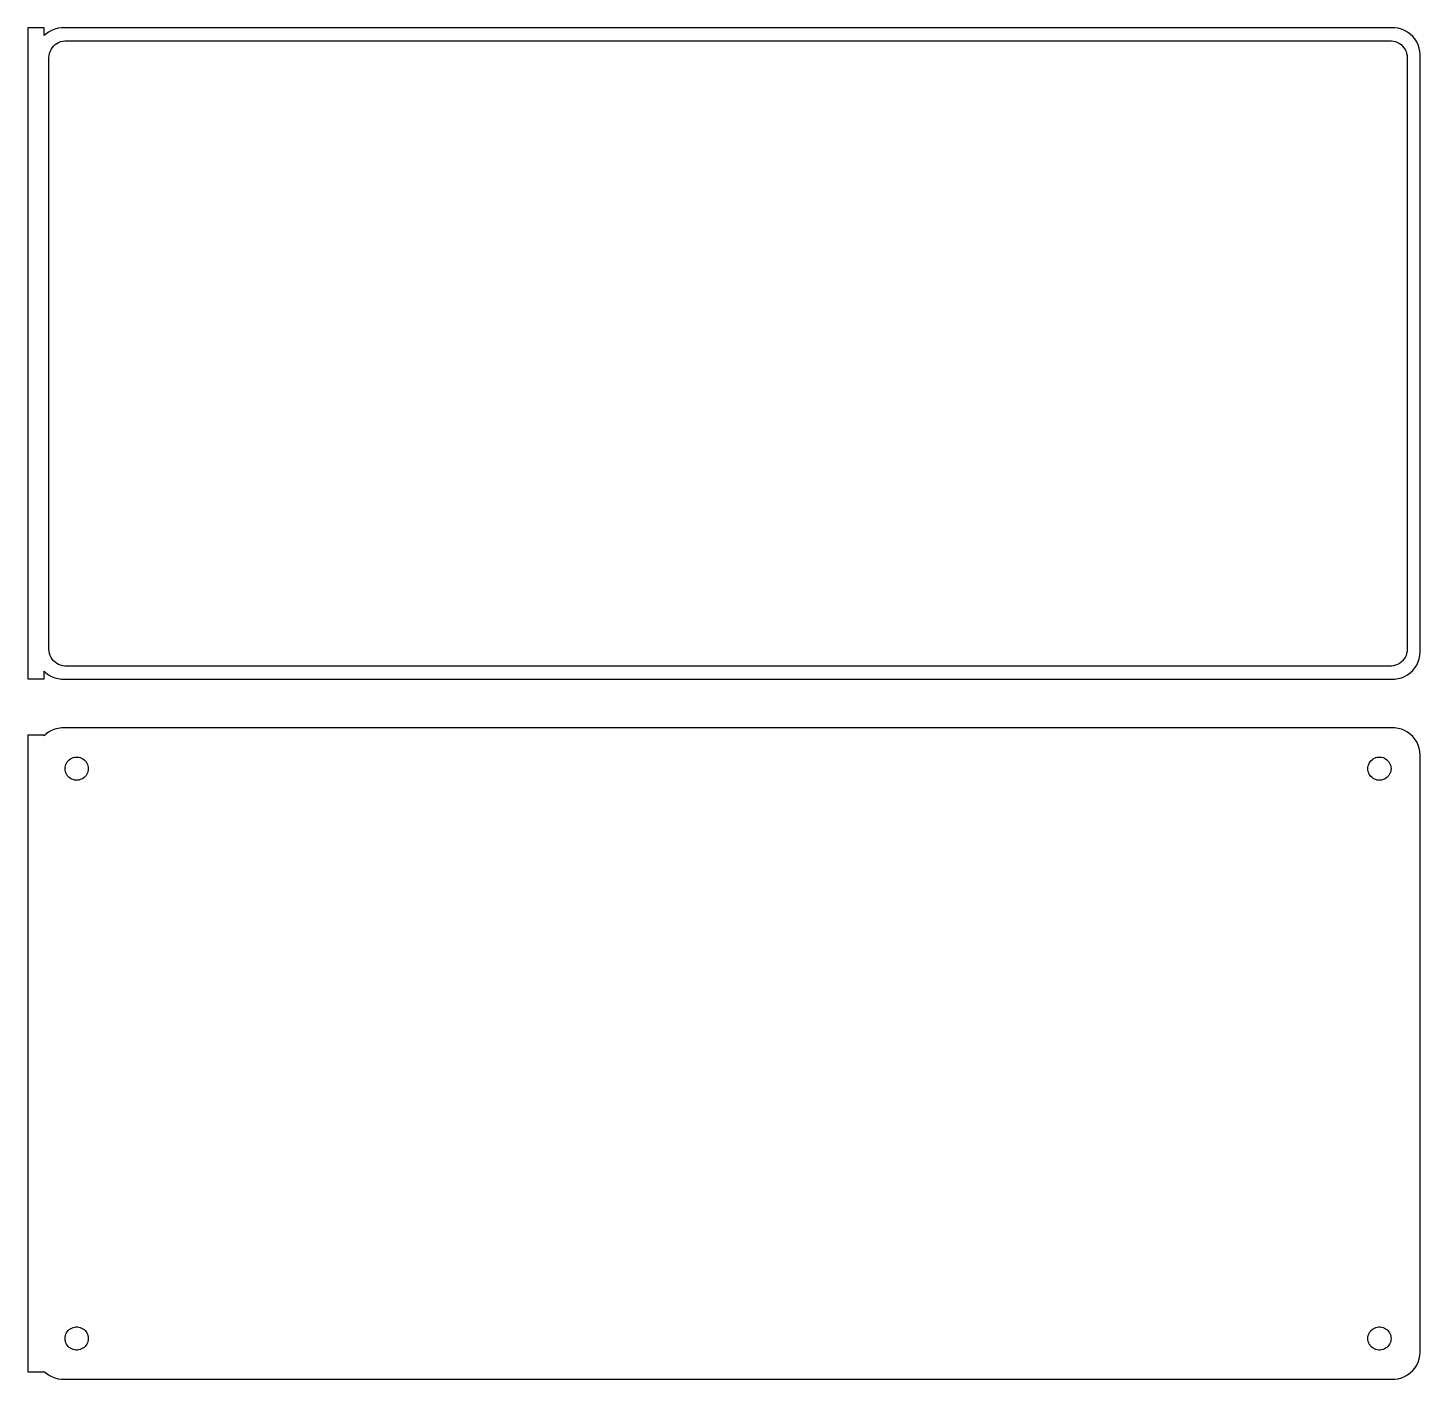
# Model space of a CAD drawing. Header units: metres. Extents: x -129 to 128, y 198 to 447.
import ezdxf

# ---------------------------------------------------------------- set-up
doc = ezdxf.new("R2010")
doc.units = ezdxf.units.M

msp = doc.modelspace()

# ---------------------------------------------------------------- linework, layer by layer
for p, q in [((-126, 446.979), (-129, 446.979)), ((-129, 446.979), (-129, 327.021)), ((-126, 445.559), (-126, 446.979)), ((-124.629, 446.524), (-125.179, 446.222)), ((-124.045, 446.755), (-124.629, 446.524)), ((-123.437, 446.911), (-124.045, 446.755)), ((-122.814, 446.99), (-123.437, 446.911)), ((122.814, 446.99), (-122.814, 446.99)), ((123.437, 446.911), (122.814, 446.99)), ((124.045, 446.755), (123.437, 446.911)), ((124.629, 446.524), (124.045, 446.755)), ((125.179, 446.222), (124.629, 446.524)), ((-125.687, 445.853), (-126, 445.559)), ((-125.179, 446.222), (-125.687, 445.853)), ((-124.269, 443.631), (-123.984, 443.899)), ((-123.984, 443.899), (-123.668, 444.128)), ((-123.668, 444.128), (-123.325, 444.317)), ((-123.325, 444.317), (-122.962, 444.461)), ((-122.962, 444.461), (-122.583, 444.558)), ((-122.583, 444.558), (-122.195, 444.607)), ((-122.195, 444.607), (122.195, 444.607)), ((122.195, 444.607), (122.583, 444.558)), ((122.583, 444.558), (122.962, 444.461)), ((122.962, 444.461), (123.325, 444.317)), ((123.325, 444.317), (123.668, 444.128)), ((123.668, 444.128), (123.984, 443.899)), ((123.984, 443.899), (124.269, 443.631)), ((125.687, 445.853), (125.179, 446.222)), ((126.145, 445.423), (125.687, 445.853)), ((126.545, 444.939), (126.145, 445.423)), ((126.882, 444.409), (126.545, 444.939)), ((127.149, 443.841), (126.882, 444.409)), ((127.343, 443.243), (127.149, 443.841)), ((-125.113, 441.5), (-125.088, 441.89)), ((-125.113, 332.5), (-125.113, 441.5)), ((-125.088, 441.89), (-125.015, 442.274)), ((-125.015, 442.274), (-124.894, 442.646)), ((-124.894, 442.646), (-124.728, 443)), ((-124.728, 443), (-124.518, 443.33)), ((-124.518, 443.33), (-124.269, 443.631)), ((124.269, 443.631), (124.518, 443.33)), ((124.518, 443.33), (124.728, 443)), ((124.728, 443), (124.894, 442.646)), ((124.894, 442.646), (125.015, 442.274)), ((125.015, 442.274), (125.088, 441.89)), ((125.088, 441.89), (125.113, 441.5)), ((125.113, 441.5), (125.113, 332.5)), ((127.461, 442.627), (127.343, 443.243)), ((127.5, 442), (127.461, 442.627)), ((127.5, 332), (127.5, 442)), ((-125.088, 332.11), (-125.113, 332.5)), ((-125.015, 331.726), (-125.088, 332.11)), ((-124.894, 331.354), (-125.015, 331.726)), ((-124.728, 331), (-124.894, 331.354)), ((-124.518, 330.67), (-124.728, 331)), ((124.728, 331), (124.518, 330.67)), ((124.894, 331.354), (124.728, 331)), ((125.015, 331.726), (124.894, 331.354)), ((125.088, 332.11), (125.015, 331.726)), ((125.113, 332.5), (125.088, 332.11)), ((127.343, 330.757), (127.461, 331.373)), ((127.461, 331.373), (127.5, 332)), ((-126, 327.021), (-126, 328.441)), ((-126, 328.441), (-125.687, 328.147)), ((-124.269, 330.369), (-124.518, 330.67)), ((-123.984, 330.101), (-124.269, 330.369)), ((-123.668, 329.872), (-123.984, 330.101)), ((-123.325, 329.683), (-123.668, 329.872)), ((-122.962, 329.539), (-123.325, 329.683)), ((-122.583, 329.442), (-122.962, 329.539)), ((-122.195, 329.393), (-122.583, 329.442)), ((122.195, 329.393), (-122.195, 329.393)), ((122.583, 329.442), (122.195, 329.393)), ((122.962, 329.539), (122.583, 329.442)), ((123.325, 329.683), (122.962, 329.539)), ((123.668, 329.872), (123.325, 329.683)), ((123.984, 330.101), (123.668, 329.872)), ((124.269, 330.369), (123.984, 330.101)), ((124.518, 330.67), (124.269, 330.369)), ((125.687, 328.147), (126.145, 328.577)), ((126.145, 328.577), (126.545, 329.061)), ((126.545, 329.061), (126.882, 329.591)), ((126.882, 329.591), (127.149, 330.159)), ((127.149, 330.159), (127.343, 330.757)), ((-129, 327.021), (-126, 327.021)), ((-125.687, 328.147), (-125.179, 327.778)), ((-125.179, 327.778), (-124.629, 327.476)), ((-124.629, 327.476), (-124.045, 327.245)), ((-124.045, 327.245), (-123.437, 327.089)), ((-123.437, 327.089), (-122.814, 327.01)), ((-122.814, 327.01), (122.814, 327.01)), ((122.814, 327.01), (123.437, 327.089)), ((123.437, 327.089), (124.045, 327.245)), ((124.045, 327.245), (124.629, 327.476)), ((124.629, 327.476), (125.179, 327.778)), ((125.179, 327.778), (125.687, 328.147)), ((-126, 316.653), (-129, 316.653)), ((-129, 316.653), (-129, 199.347)), ((-125.687, 316.853), (-126, 316.559)), ((-126, 316.559), (-126, 316.653)), ((-125.179, 317.222), (-125.687, 316.853)), ((-124.629, 317.524), (-125.179, 317.222)), ((-124.045, 317.755), (-124.629, 317.524)), ((-123.437, 317.911), (-124.045, 317.755)), ((-122.814, 317.99), (-123.437, 317.911)), ((122.814, 317.99), (-122.814, 317.99)), ((123.437, 317.911), (122.814, 317.99)), ((124.045, 317.755), (123.437, 317.911)), ((124.629, 317.524), (124.045, 317.755)), ((125.179, 317.222), (124.629, 317.524)), ((125.687, 316.853), (125.179, 317.222)), ((126.145, 316.423), (125.687, 316.853)), ((126.545, 315.939), (126.145, 316.423)), ((126.882, 315.409), (126.545, 315.939)), ((127.149, 314.841), (126.882, 315.409)), ((127.343, 314.243), (127.149, 314.841)), ((127.461, 313.627), (127.343, 314.243)), ((127.5, 313), (127.461, 313.627)), ((127.5, 203), (127.5, 313)), ((-122.135, 310.5), (-122.118, 310.768)), ((-122.118, 310.232), (-122.135, 310.5)), ((-122.118, 310.768), (-122.068, 311.031)), ((-122.068, 311.031), (-121.985, 311.286)), ((-121.985, 311.286), (-121.871, 311.529)), ((-121.871, 311.529), (-121.727, 311.755)), ((-121.727, 311.755), (-121.557, 311.962)), ((-121.557, 311.962), (-121.361, 312.145)), ((-121.361, 312.145), (-121.144, 312.303)), ((-121.144, 312.303), (-120.909, 312.432)), ((-120.909, 312.432), (-120.66, 312.531)), ((-120.66, 312.531), (-120.4, 312.597)), ((-120.4, 312.597), (-120.134, 312.631)), ((-120.134, 312.631), (-119.866, 312.631)), ((-119.866, 312.631), (-119.6, 312.597)), ((-119.6, 312.597), (-119.34, 312.531)), ((-119.34, 312.531), (-119.091, 312.432)), ((-119.091, 312.432), (-118.856, 312.303)), ((-118.856, 312.303), (-118.639, 312.145)), ((-118.639, 312.145), (-118.443, 311.962)), ((-118.443, 311.962), (-118.273, 311.755)), ((-118.273, 311.755), (-118.129, 311.529)), ((-118.129, 311.529), (-118.015, 311.286)), ((-118.015, 311.286), (-117.932, 311.031)), ((-117.932, 311.031), (-117.882, 310.768)), ((-117.882, 310.768), (-117.865, 310.5)), ((-117.865, 310.5), (-117.882, 310.232)), ((117.865, 310.5), (117.882, 310.768)), ((117.882, 310.232), (117.865, 310.5)), ((117.882, 310.768), (117.932, 311.031)), ((117.932, 311.031), (118.015, 311.286)), ((118.015, 311.286), (118.129, 311.529)), ((118.129, 311.529), (118.273, 311.755)), ((118.273, 311.755), (118.443, 311.962)), ((118.443, 311.962), (118.639, 312.145)), ((118.639, 312.145), (118.856, 312.303)), ((118.856, 312.303), (119.091, 312.432)), ((119.091, 312.432), (119.34, 312.531)), ((119.34, 312.531), (119.6, 312.597)), ((119.6, 312.597), (119.866, 312.631)), ((119.866, 312.631), (120.134, 312.631)), ((120.134, 312.631), (120.4, 312.597)), ((120.4, 312.597), (120.66, 312.531)), ((120.66, 312.531), (120.909, 312.432)), ((120.909, 312.432), (121.144, 312.303)), ((121.144, 312.303), (121.361, 312.145)), ((121.361, 312.145), (121.557, 311.962)), ((121.557, 311.962), (121.727, 311.755)), ((121.727, 311.755), (121.871, 311.529)), ((121.871, 311.529), (121.985, 311.286)), ((121.985, 311.286), (122.068, 311.031)), ((122.068, 311.031), (122.118, 310.768)), ((122.118, 310.768), (122.135, 310.5)), ((122.135, 310.5), (122.118, 310.232)), ((-122.068, 309.969), (-122.118, 310.232)), ((-121.985, 309.714), (-122.068, 309.969)), ((-121.871, 309.471), (-121.985, 309.714)), ((-121.727, 309.245), (-121.871, 309.471)), ((-121.557, 309.038), (-121.727, 309.245)), ((-121.361, 308.855), (-121.557, 309.038)), ((-121.144, 308.697), (-121.361, 308.855)), ((-120.909, 308.568), (-121.144, 308.697)), ((-120.66, 308.469), (-120.909, 308.568)), ((-120.4, 308.403), (-120.66, 308.469)), ((-120.134, 308.369), (-120.4, 308.403)), ((-119.866, 308.369), (-120.134, 308.369)), ((-119.6, 308.403), (-119.866, 308.369)), ((-119.34, 308.469), (-119.6, 308.403)), ((-119.091, 308.568), (-119.34, 308.469)), ((-118.856, 308.697), (-119.091, 308.568)), ((-118.639, 308.855), (-118.856, 308.697)), ((-118.443, 309.038), (-118.639, 308.855)), ((-118.273, 309.245), (-118.443, 309.038)), ((-118.129, 309.471), (-118.273, 309.245)), ((-118.015, 309.714), (-118.129, 309.471)), ((-117.932, 309.969), (-118.015, 309.714)), ((-117.882, 310.232), (-117.932, 309.969)), ((117.932, 309.969), (117.882, 310.232)), ((118.015, 309.714), (117.932, 309.969)), ((118.129, 309.471), (118.015, 309.714)), ((118.273, 309.245), (118.129, 309.471)), ((118.443, 309.038), (118.273, 309.245)), ((118.639, 308.855), (118.443, 309.038)), ((118.856, 308.697), (118.639, 308.855)), ((119.091, 308.568), (118.856, 308.697)), ((119.34, 308.469), (119.091, 308.568)), ((119.6, 308.403), (119.34, 308.469)), ((119.866, 308.369), (119.6, 308.403)), ((120.134, 308.369), (119.866, 308.369)), ((120.4, 308.403), (120.134, 308.369)), ((120.66, 308.469), (120.4, 308.403)), ((120.909, 308.568), (120.66, 308.469)), ((121.144, 308.697), (120.909, 308.568)), ((121.361, 308.855), (121.144, 308.697)), ((121.557, 309.038), (121.361, 308.855)), ((121.727, 309.245), (121.557, 309.038)), ((121.871, 309.471), (121.727, 309.245)), ((121.985, 309.714), (121.871, 309.471)), ((122.068, 309.969), (121.985, 309.714)), ((122.118, 310.232), (122.068, 309.969)), ((-122.135, 205.5), (-122.118, 205.768)), ((-122.118, 205.232), (-122.135, 205.5)), ((-122.118, 205.768), (-122.068, 206.031)), ((-122.068, 204.969), (-122.118, 205.232)), ((-122.068, 206.031), (-121.985, 206.286)), ((-121.985, 206.286), (-121.871, 206.529)), ((-121.871, 206.529), (-121.727, 206.755)), ((-121.727, 206.755), (-121.557, 206.962)), ((-121.557, 206.962), (-121.361, 207.145)), ((-121.361, 207.145), (-121.144, 207.303)), ((-121.144, 207.303), (-120.909, 207.432)), ((-120.909, 207.432), (-120.66, 207.531)), ((-120.66, 207.531), (-120.4, 207.597)), ((-120.4, 207.597), (-120.134, 207.631)), ((-120.134, 207.631), (-119.866, 207.631)), ((-119.866, 207.631), (-119.6, 207.597)), ((-119.6, 207.597), (-119.34, 207.531)), ((-119.34, 207.531), (-119.091, 207.432)), ((-119.091, 207.432), (-118.856, 207.303)), ((-118.856, 207.303), (-118.639, 207.145)), ((-118.639, 207.145), (-118.443, 206.962)), ((-118.443, 206.962), (-118.273, 206.755)), ((-118.273, 206.755), (-118.129, 206.529)), ((-118.129, 206.529), (-118.015, 206.286)), ((-118.015, 206.286), (-117.932, 206.031)), ((-117.932, 206.031), (-117.882, 205.768)), ((-117.882, 205.232), (-117.932, 204.969)), ((-117.882, 205.768), (-117.865, 205.5)), ((-117.865, 205.5), (-117.882, 205.232)), ((117.865, 205.5), (117.882, 205.768)), ((117.882, 205.232), (117.865, 205.5)), ((117.882, 205.768), (117.932, 206.031)), ((117.932, 204.969), (117.882, 205.232)), ((117.932, 206.031), (118.015, 206.286)), ((118.015, 206.286), (118.129, 206.529)), ((118.129, 206.529), (118.273, 206.755)), ((118.273, 206.755), (118.443, 206.962)), ((118.443, 206.962), (118.639, 207.145)), ((118.639, 207.145), (118.856, 207.303)), ((118.856, 207.303), (119.091, 207.432)), ((119.091, 207.432), (119.34, 207.531)), ((119.34, 207.531), (119.6, 207.597)), ((119.6, 207.597), (119.866, 207.631)), ((119.866, 207.631), (120.134, 207.631)), ((120.134, 207.631), (120.4, 207.597)), ((120.4, 207.597), (120.66, 207.531)), ((120.66, 207.531), (120.909, 207.432)), ((120.909, 207.432), (121.144, 207.303)), ((121.144, 207.303), (121.361, 207.145)), ((121.361, 207.145), (121.557, 206.962)), ((121.557, 206.962), (121.727, 206.755)), ((121.727, 206.755), (121.871, 206.529)), ((121.871, 206.529), (121.985, 206.286)), ((121.985, 206.286), (122.068, 206.031)), ((122.068, 206.031), (122.118, 205.768)), ((122.118, 205.232), (122.068, 204.969)), ((122.118, 205.768), (122.135, 205.5)), ((122.135, 205.5), (122.118, 205.232)), ((-121.985, 204.714), (-122.068, 204.969)), ((-121.871, 204.471), (-121.985, 204.714)), ((-121.727, 204.245), (-121.871, 204.471)), ((-121.557, 204.038), (-121.727, 204.245)), ((-121.361, 203.855), (-121.557, 204.038)), ((-121.144, 203.697), (-121.361, 203.855)), ((-120.909, 203.568), (-121.144, 203.697)), ((-120.66, 203.469), (-120.909, 203.568)), ((-120.4, 203.403), (-120.66, 203.469)), ((-120.134, 203.369), (-120.4, 203.403)), ((-119.866, 203.369), (-120.134, 203.369)), ((-119.6, 203.403), (-119.866, 203.369)), ((-119.34, 203.469), (-119.6, 203.403)), ((-119.091, 203.568), (-119.34, 203.469)), ((-118.856, 203.697), (-119.091, 203.568)), ((-118.639, 203.855), (-118.856, 203.697)), ((-118.443, 204.038), (-118.639, 203.855)), ((-118.273, 204.245), (-118.443, 204.038)), ((-118.129, 204.471), (-118.273, 204.245)), ((-118.015, 204.714), (-118.129, 204.471)), ((-117.932, 204.969), (-118.015, 204.714)), ((118.015, 204.714), (117.932, 204.969)), ((118.129, 204.471), (118.015, 204.714)), ((118.273, 204.245), (118.129, 204.471)), ((118.443, 204.038), (118.273, 204.245)), ((118.639, 203.855), (118.443, 204.038)), ((118.856, 203.697), (118.639, 203.855)), ((119.091, 203.568), (118.856, 203.697)), ((119.34, 203.469), (119.091, 203.568)), ((119.6, 203.403), (119.34, 203.469)), ((119.866, 203.369), (119.6, 203.403)), ((120.134, 203.369), (119.866, 203.369)), ((120.4, 203.403), (120.134, 203.369)), ((120.66, 203.469), (120.4, 203.403)), ((120.909, 203.568), (120.66, 203.469)), ((121.144, 203.697), (120.909, 203.568)), ((121.361, 203.855), (121.144, 203.697)), ((121.557, 204.038), (121.361, 203.855)), ((121.727, 204.245), (121.557, 204.038)), ((121.871, 204.471), (121.727, 204.245)), ((121.985, 204.714), (121.871, 204.471)), ((122.068, 204.969), (121.985, 204.714)), ((127.461, 202.373), (127.5, 203)), ((126.545, 200.061), (126.882, 200.591)), ((126.882, 200.591), (127.149, 201.159)), ((127.149, 201.159), (127.343, 201.757)), ((127.343, 201.757), (127.461, 202.373)), ((-129, 199.347), (-126, 199.347)), ((-126, 199.347), (-126, 199.441)), ((-126, 199.441), (-125.687, 199.147)), ((-125.687, 199.147), (-125.179, 198.778)), ((-125.179, 198.778), (-124.629, 198.476)), ((-124.629, 198.476), (-124.045, 198.245)), ((-124.045, 198.245), (-123.437, 198.089)), ((-123.437, 198.089), (-122.814, 198.01)), ((-122.814, 198.01), (122.814, 198.01)), ((122.814, 198.01), (123.437, 198.089)), ((123.437, 198.089), (124.045, 198.245)), ((124.045, 198.245), (124.629, 198.476)), ((124.629, 198.476), (125.179, 198.778)), ((125.179, 198.778), (125.687, 199.147)), ((125.687, 199.147), (126.145, 199.577)), ((126.145, 199.577), (126.545, 200.061))]:
    msp.add_line(p, q)

doc.saveas('drawing.dxf')
